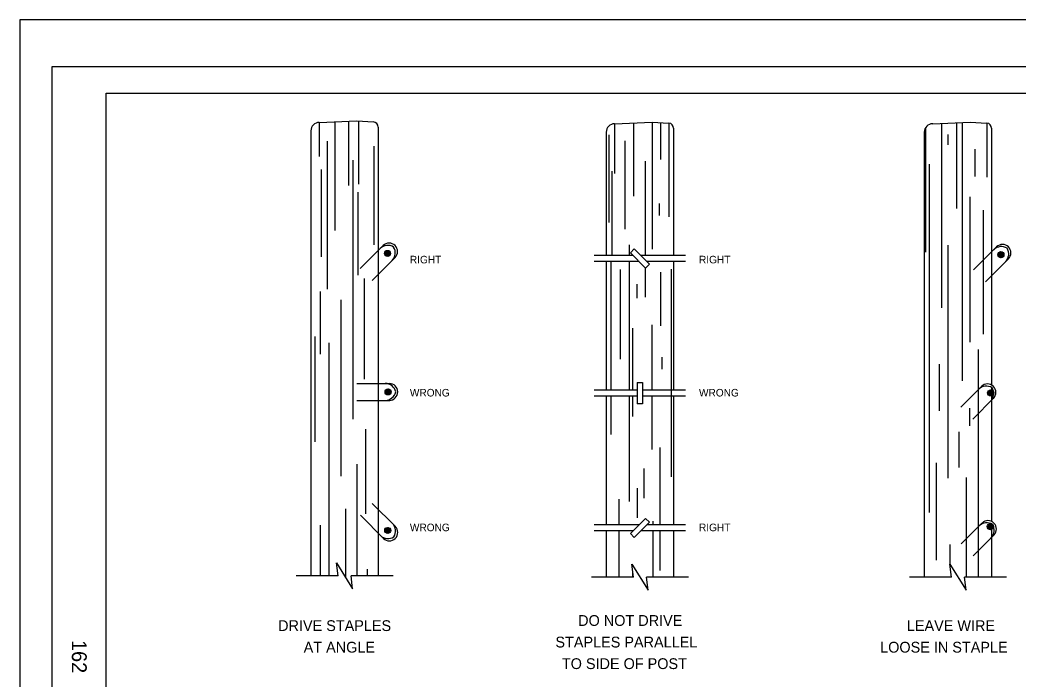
# Model space of a CAD drawing. Extents: x -894 to 866, y -472 to 714.
# Drawn here: x -894 to 31, y 103 to 714 of the extents above; entities that cross this region are included whole.
import ezdxf

# ---------------------------------------------------------------- set-up
doc = ezdxf.new("R2010")
doc.units = 0
for name, color, linetype in [('border_PLOTTING-ELEMENTS', 7, 'Continuous'), ('border_rw_22x34_Cut_Lines', 7, 'Continuous'), ('border_SHEET', 7, 'Continuous'), ('border_WITHIN-BORDER-anno', 7, 'Continuous'), ('mc_FENCE', 7, 'Continuous'), ('mc_FENCE-anno', 7, 'Continuous')]:
    doc.layers.add(name, color=color, linetype=linetype)

msp = doc.modelspace()

# ---------------------------------------------------------------- linework, layer by layer
at = {"layer": 'border_PLOTTING-ELEMENTS'}
for points in [[(-894.04, -472.44), (865.96, -472.44), (865.96, 713.56), (-894.04, 713.56)], [(-864.04, 670.56), (835.96, 670.56), (835.96, -429.44), (-864.04, -429.44)]]:
    msp.add_lwpolyline(points, close=True, dxfattribs=at)
at = {"layer": 'border_rw_22x34_Cut_Lines'}
msp.add_lwpolyline([(-864.04, 670.56), (835.96, 670.56), (835.96, -429.44), (-864.04, -429.44)], close=True, dxfattribs=at)
at = {"layer": 'border_SHEET'}
for p, q in [((-814.04, 645.56), (810.96, 645.56)), ((-814.04, -404.44), (-814.04, 645.56))]:
    msp.add_line(p, q, dxfattribs=at)
at = {"layer": 'mc_FENCE'}
for p, q in [((-616.55, 618.55), (-581.88, 620.09)), ((-581.88, 620.09), (-566.37, 619.1)), ((-580.17, 619.98), (-580.17, 561.49)), ((-624.35, 610.75), (-624.35, 198.3)), ((-616.55, 618.55), (-616.55, 586.91)), ((-602.28, 619.18), (-602.28, 518.53)), ((-589.57, 619.75), (-589.57, 560.22)), ((-561.88, 614.31), (-561.88, 502.95)), ((-342.76, 617.36), (-308.08, 618.9)), ((-342.76, 617.36), (-342.76, 571.39)), ((-325.42, 618.13), (-325.42, 550.29)), ((-308.08, 618.9), (-292.58, 617.91)), ((-308.08, 618.9), (-308.08, 501.23)), ((-300.33, 618.4), (-300.33, 584.1)), ((-292.58, 617.91), (-292.58, 531.22)), ((-288.09, 613.12), (-288.09, 495.3)), ((-54.63, 613.56), (-54.63, 498.43)), ((-47.93, 617.36), (-13.26, 618.9)), ((-39.71, 617.72), (-39.71, 446.83)), ((-25.94, 618.33), (-25.94, 538.85)), ((-20.45, 618.58), (-20.45, 379.21)), ((-13.26, 618.9), (2.25, 617.91)), ((2.25, 617.91), (2.25, 567.83)), ((6.74, 613.12), (6.74, 501.76)), ((-350.56, 609.56), (-350.56, 495.3)), ((-348.17, 606.97), (-348.17, 525.88)), ((-55.73, 609.56), (-55.73, 197.11)), ((-33.82, 607.48), (-33.82, 597.82)), ((-609.15, 601.14), (-609.15, 464.13)), ((-565.93, 596.57), (-565.93, 505.05)), ((-333.17, 601.38), (-333.17, 519.78)), ((-8.91, 593.76), (-8.91, 568.34)), ((-585.51, 583.6), (-585.51, 343.64)), ((-614.74, 574.96), (-614.74, 493.87)), ((-314.36, 582.57), (-314.36, 495.3)), ((-51.1, 579.77), (-51.1, 257.19)), ((-345.37, 573.42), (-345.37, 495.3)), ((-580.68, 553.86), (-580.68, 477.09)), ((-13.48, 549.52), (-13.48, 414.8)), ((-301.4, 543.42), (-301.4, 532.24)), ((-1.28, 537.32), (-1.28, 422.42)), ((-578.7, 483.09), (-557.35, 504.44)), ((-561.88, 502.95), (-561.88, 236.02)), ((-556.13, 497.38), (-553.5, 500)), ((-556.02, 496.42), (-552.54, 499.9)), ((-329.36, 505.04), (-329.36, 495.3)), ((-328.16, 497.79), (-324.63, 501.32)), ((-324.63, 501.32), (-310.48, 487.18)), ((-33.82, 504.78), (-33.82, 288.71)), ((-10.08, 481.9), (11.27, 503.25)), ((6.74, 501.76), (6.74, 375.16)), ((-567.65, 472.04), (-545.88, 493.81)), ((-555.69, 495.69), (-551.81, 499.57)), ((-555.2, 495.12), (-551.24, 499.08)), ((-554.58, 494.69), (-550.81, 498.45)), ((-553.77, 494.43), (-550.55, 497.65)), ((-552.67, 494.47), (-550.59, 496.55)), ((-551.35, 499.21), (-551.33, 499.19)), ((-325.67, 495.3), (-361.66, 495.3)), ((-328.16, 497.79), (-314.02, 483.64)), ((-276.98, 495.3), (-318.6, 495.3)), ((0.97, 470.85), (22.74, 492.62)), ((12.49, 496.19), (15.12, 498.81)), ((12.6, 495.23), (16.07, 498.71)), ((12.93, 494.5), (16.81, 498.38)), ((13.41, 493.92), (17.38, 497.89)), ((14.04, 493.49), (17.81, 497.26)), ((14.84, 493.23), (18.07, 496.46)), ((15.95, 493.28), (18.03, 495.36)), ((17.27, 498.01), (17.29, 498)), ((-320.05, 489.67), (-361.66, 489.67)), ((-350.56, 489.67), (-350.56, 370.42)), ((-346.39, 489.67), (-346.39, 370.42)), ((-337.49, 482.42), (-337.49, 399.29)), ((-329.36, 489.67), (-329.36, 370.42)), ((-314.36, 483.99), (-314.36, 456.74)), ((-310.48, 487.18), (-314.02, 483.64)), ((-276.98, 489.67), (-312.98, 489.67)), ((-290.47, 482.67), (-290.47, 289.98)), ((-288.09, 489.67), (-288.09, 370.42)), ((-574.83, 474.04), (-574.83, 380.75)), ((-300.38, 479.87), (-300.38, 430.05)), ((-322.24, 468.69), (-322.24, 455.72)), ((-615.76, 461.84), (-615.76, 403.88)), ((-596.69, 454.21), (-596.69, 290.76)), ((-326.06, 427.76), (-326.06, 370.42)), ((-308.26, 431.07), (-308.26, 370.42)), ((-620.84, 420.15), (-620.84, 322.54)), ((-607.62, 414.3), (-607.62, 198.3)), ((-5.85, 408.19), (-5.85, 197.11)), ((-298.86, 401.07), (-298.86, 389.89)), ((-41.95, 394.46), (-41.95, 351.25)), ((-581.82, 376.62), (-551.62, 376.62)), ((-555.57, 368.97), (-552.93, 371.6)), ((-555.46, 368.02), (-551.98, 371.5)), ((-555.13, 367.29), (-551.25, 371.17)), ((-554.64, 366.71), (-550.67, 370.68)), ((-321.82, 370.42), (-361.66, 370.42)), ((-321.82, 377.61), (-321.82, 357.61)), ((-321.82, 377.61), (-316.82, 377.61)), ((-316.82, 377.61), (-316.82, 357.61)), ((-276.98, 370.42), (-316.82, 370.42)), ((-21.89, 354.68), (-2.65, 373.92)), ((3, 367.74), (5.97, 370.71)), ((3.19, 366.87), (6.83, 370.51)), ((3.24, 369.04), (4.66, 370.46)), ((3.57, 366.19), (7.51, 370.13)), ((6.74, 372.78), (6.74, 370.55)), ((-581.82, 361), (-551.02, 361)), ((-554.01, 366.29), (-550.24, 370.05)), ((-553.2, 366.03), (-549.99, 369.25)), ((-552.1, 366.07), (-550.03, 368.14)), ((-549.95, 368.82), (-549.95, 368.8)), ((-321.82, 364.8), (-361.66, 364.8)), ((-350.56, 364.8), (-350.56, 245.55)), ((-346.39, 364.8), (-346.39, 329.39)), ((-329.36, 364.8), (-329.36, 267.11)), ((-326.06, 364.8), (-326.06, 345.91)), ((-276.98, 364.8), (-316.82, 364.8)), ((-308.26, 364.8), (-308.26, 315.4)), ((-288.09, 364.8), (-288.09, 245.55)), ((-10.84, 343.64), (8.81, 363.29)), ((4.11, 365.66), (8.04, 369.6)), ((4.79, 365.28), (8.42, 368.92)), ((5.66, 365.1), (8.6, 368.04)), ((6.74, 365.25), (6.74, 361.39)), ((6.74, 361.22), (6.74, 248.73)), ((6.96, 365.33), (8.36, 366.73)), ((-316.82, 357.61), (-321.82, 357.61)), ((-13.74, 353.79), (-13.74, 337.52)), ((-573.81, 334.23), (-573.81, 255.94)), ((-23.65, 331.93), (-23.65, 298.88)), ((-300.89, 317.18), (-300.89, 245.55)), ((-581.69, 301.69), (-581.69, 198.3)), ((-315.63, 297.86), (-315.63, 270.41)), ((-44.75, 303.2), (-44.75, 212.71)), ((-16.79, 289.48), (-16.79, 197.11)), ((-321.73, 279.56), (-321.73, 252.11)), ((-339.02, 269.39), (-339.02, 245.55)), ((-592.37, 260.51), (-592.37, 197.11)), ((-567.4, 265.49), (-546.05, 244.13)), ((-578.45, 254.44), (-556.68, 232.67)), ((-314.02, 251.57), (-328.16, 237.43)), ((-314.02, 251.57), (-310.48, 248.04)), ((-615.76, 245.26), (-615.76, 198.3)), ((-555.89, 240.37), (-553.07, 243.19)), ((-555.74, 239.46), (-552.17, 243.03)), ((-555.49, 241.83), (-554.53, 242.79)), ((-555.38, 238.76), (-551.47, 242.68)), ((-554.87, 238.21), (-550.92, 242.16)), ((-554.21, 237.81), (-550.52, 241.5)), ((-553.37, 237.59), (-550.29, 240.67)), ((-320.05, 245.55), (-361.66, 245.55)), ((-310.48, 248.04), (-324.63, 233.89)), ((-276.98, 245.55), (-312.98, 245.55)), ((-307.5, 249.06), (-307.5, 245.55)), ((-21.45, 228.02), (-2.21, 247.25)), ((2.71, 244.01), (5.43, 246.73)), ((2.84, 243.08), (6.32, 246.56)), ((3.19, 242.36), (7.02, 246.2)), ((3.37, 245.73), (3.76, 246.12)), ((3.68, 241.8), (7.62, 245.73)), ((4.33, 241.38), (8, 245.05)), ((5.15, 241.14), (8.3, 244.3)), ((6.28, 241.22), (8.21, 243.15)), ((6.74, 241.39), (6.74, 234.16)), ((-561.88, 236.02), (-561.88, 198.3)), ((-552.17, 237.73), (-550.43, 239.47)), ((-551.08, 238.41), (-551.1, 238.39)), ((-325.67, 239.92), (-361.66, 239.92)), ((-350.56, 239.92), (-350.56, 197.11)), ((-339.02, 239.92), (-339.02, 197.11)), ((-328.16, 237.43), (-324.63, 233.89)), ((-276.98, 239.92), (-318.6, 239.92)), ((-307.5, 239.92), (-307.5, 197.11)), ((-300.89, 239.92), (-300.89, 203.3)), ((-288.09, 239.92), (-288.09, 197.11)), ((-10.4, 216.97), (9.25, 236.63)), ((6.74, 234.12), (6.74, 197.11)), ((-32.04, 227.45), (-32.04, 209.18)), ((-572.03, 204.59), (-572.03, 198.3)), ((-599.12, 198.3), (-638.11, 198.3)), ((-548.12, 198.3), (-587.12, 198.3)), ((-325.32, 197.11), (-364.32, 197.11)), ((-326.31, 200.76), (-326.31, 197.11)), ((-274.32, 197.11), (-313.32, 197.11)), ((-30.5, 197.11), (-69.5, 197.11)), ((20.5, 197.11), (-18.5, 197.11))]:
    msp.add_line(p, q, dxfattribs=at)
for points in [[(-599.12, 198.3), (-600.62, 210.3), (-585.62, 186.3), (-587.12, 198.3)], [(-325.32, 197.11), (-326.82, 209.11), (-311.82, 185.11), (-313.32, 197.11)], [(-30.5, 197.11), (-32, 209.11), (-17, 185.11), (-18.5, 197.11)]]:
    msp.add_lwpolyline(points, dxfattribs=at)
for centre in [(-553.32, 497.2), (15.3, 496.01), (-552.76, 368.8), (5.8, 367.9), (-553.09, 240.38), (5.52, 243.92)]:
    msp.add_circle(centre, 2.81, dxfattribs=at)
for centre, radius, start, end in [((-616.55, 610.75), 7.8, 90, 180), ((-566.68, 614.31), 4.8, 0, 86.36499), ((-342.76, 609.56), 7.8, 90, 180), ((-292.89, 613.12), 4.8, 0, 86.36499), ((-47.93, 609.56), 7.8, 90, 180), ((1.94, 613.12), 4.8, 0, 86.36499), ((-553, 494.79), 9.89, 57.08704, 135), ((-551.81, 498.91), 7.8, 45, 135), ((-555.95, 497.74), 9.9, 315, 32.75163), ((-551.8, 498.89), 7.8, 315, 45), ((15.62, 493.6), 9.89, 57.08704, 135), ((16.8, 497.72), 7.8, 45, 135), ((12.67, 496.55), 9.9, 315, 32.75163), ((16.82, 497.7), 7.8, 315, 45), ((-555.37, 366.73), 9.89, 12.08704, 90), ((-551.62, 368.8), 7.8, 0, 90), ((1.69, 364.27), 9.89, 57.08704, 135), ((2.88, 368.38), 7.8, 45, 135), ((-1.26, 367.22), 9.9, 315, 32.75163), ((2.89, 368.37), 7.8, 315, 45), ((-555.37, 370.9), 9.9, 270, 347.75163), ((-551.62, 368.78), 7.8, 270, 0), ((-555.7, 239.79), 9.89, 327.08704, 45), ((-551.58, 238.6), 7.8, 315, 45), ((2.13, 237.61), 9.89, 57.08704, 135), ((3.32, 241.72), 7.8, 45, 135), ((-0.82, 240.56), 9.9, 315, 32.75163), ((3.33, 241.71), 7.8, 315, 45), ((-552.75, 242.74), 9.9, 225, 302.75163), ((-551.6, 238.58), 7.8, 225, 315)]:
    msp.add_arc(centre, radius, start, end, dxfattribs=at)

# ---------------------------------------------------------------- texts
at = {"layer": 'border_WITHIN-BORDER-anno'}
msp.add_text('162', height=13.779, rotation=270, dxfattribs=at).set_placement((-845.94, 138.85))
at = {"layer": 'mc_FENCE-anno'}
for s, height, p in [('RIGHT', 7, (-532.58, 487.95)), ('RIGHT', 7, (-264.56, 487.95)), ('WRONG', 7, (-532.58, 364.58)), ('WRONG', 7, (-264.56, 364.58)), ('WRONG', 7, (-532.58, 239.7)), ('RIGHT', 7, (-264.56, 239.7)), ('DRIVE STAPLES', 10, (-654.71, 147.18)), ('DO NOT DRIVE', 10, (-376.59, 151.93)), ('LEAVE WIRE', 10, (-71.85, 147.18)), ('STAPLES PARALLEL', 10, (-397.67, 131.93)), ('AT ANGLE', 10, (-631.05, 127.18)), ('LOOSE IN STAPLE', 10, (-96.63, 127.18)), ('TO SIDE OF POST', 10, (-391.66, 111.93))]:
    msp.add_text(s, height=height, dxfattribs=at).set_placement(p)

doc.saveas('drawing.dxf')
